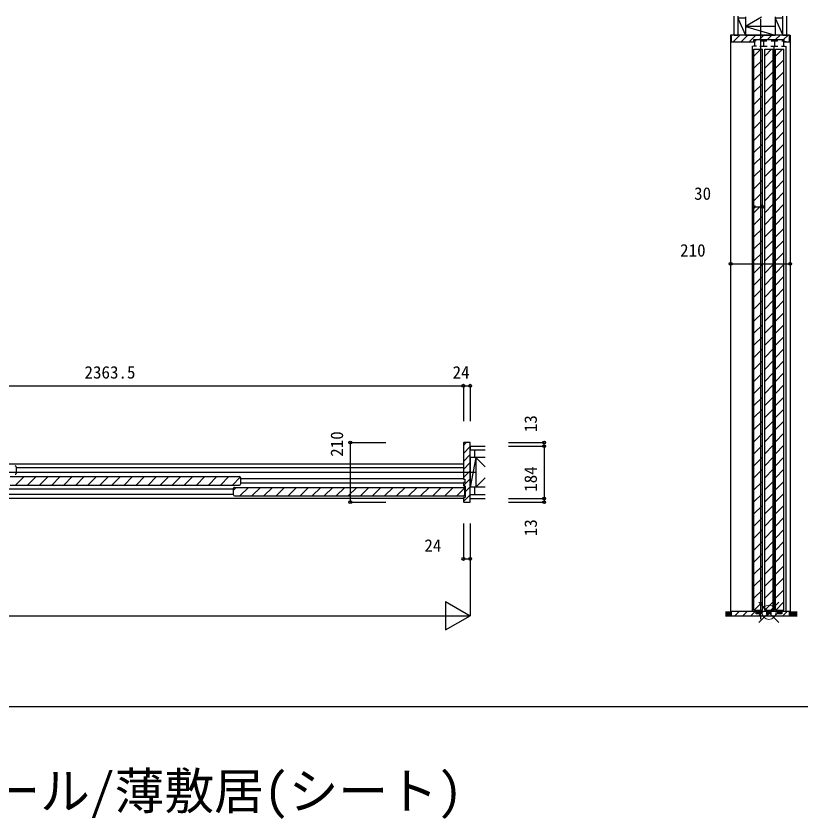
# Model space of a CAD drawing. Units: millimetres, scale not verified. Extents: x -14341 to 14340, y -10000 to 10000.
# Drawn here: x -827 to 1936, y -7148 to -4320 of the extents above; entities that cross this region are included whole.
import ezdxf
from ezdxf.enums import TextEntityAlignment as Align

# ---------------------------------------------------------------- set-up
doc = ezdxf.new("R2010")
doc.units = ezdxf.units.MM
doc.header["$LTSCALE"] = 50
for name, color, linetype in [('0-0_0', 7, 'Continuous'), ('0-2_YKK_B1', 4, 'Continuous'), ('0-3_YKK_C1', 4, 'Continuous'), ('0-4_YKK_F1', 7, 'Continuous'), ('0-6_YKK_N1', 2, 'Continuous'), ('0-7_YKK_Z1', 7, 'Continuous')]:
    doc.layers.add(name, color=color, linetype=linetype)
doc.layers.add('0-5_YKK_IN', color=1, linetype='Continuous', lineweight=18)
doc.styles.add('ＭＳ ゴシック', font='')
doc.styles.get('ＭＳ ゴシック').set_extended_font_data('MS Gothic')

msp = doc.modelspace()

# ---------------------------------------------------------------- linework, layer by layer
at = {"layer": '0-2_YKK_B1'}
for p, q in [((747.82, -5832.24), (757.86, -5822.2)), ((747.82, -5860.53), (771.82, -5836.53)), ((771.82, -5835.2), (771.82, -5847.7)), ((747.82, -5888.81), (771.82, -5864.81)), ((771.82, -5874.7), (771.82, -5979.7)), ((-826.68, -5907.5), (-826.68, -5930.9)), ((747.82, -5917.1), (771.82, -5893.1)), ((747.82, -5945.38), (771.82, -5921.38)), ((-847.88, -5942.2), (-40.48, -5942.2)), ((-828.53, -5972.2), (-798.53, -5942.2)), ((-786.1, -5972.2), (-756.1, -5942.2)), ((-743.68, -5972.2), (-713.68, -5942.2)), ((-701.25, -5972.2), (-671.25, -5942.2)), ((-658.82, -5972.2), (-628.82, -5942.2)), ((-616.4, -5972.2), (-586.4, -5942.2)), ((-573.97, -5972.2), (-543.97, -5942.2)), ((-531.55, -5972.2), (-501.55, -5942.2)), ((-489.12, -5972.2), (-459.12, -5942.2)), ((-446.69, -5972.2), (-416.69, -5942.2)), ((-404.27, -5972.2), (-374.27, -5942.2)), ((-361.84, -5972.2), (-331.84, -5942.2)), ((-319.41, -5972.2), (-289.41, -5942.2)), ((-276.99, -5972.2), (-246.99, -5942.2)), ((-234.56, -5972.2), (-204.56, -5942.2)), ((-192.13, -5972.2), (-162.13, -5942.2)), ((-149.71, -5972.2), (-119.71, -5942.2)), ((-107.28, -5972.2), (-77.28, -5942.2)), ((-64.85, -5972.2), (-37.3, -5944.64)), ((-37.18, -5945.5), (-37.18, -5968.9)), ((747.89, -5973.59), (771.82, -5949.66)), ((-847.88, -5972.2), (-40.48, -5972.2)), ((-61.68, -5990.43), (-51.46, -5980.2)), ((-61.68, -6006.9), (-61.68, -5983.5)), ((-58.38, -5980.2), (749.02, -5980.2)), ((-39.03, -6010.2), (-9.03, -5980.2)), ((3.4, -6010.2), (33.4, -5980.2)), ((45.82, -6010.2), (75.82, -5980.2)), ((88.25, -6010.2), (118.25, -5980.2)), ((130.68, -6010.2), (160.68, -5980.2)), ((173.1, -6010.2), (203.1, -5980.2)), ((215.53, -6010.2), (245.53, -5980.2)), ((257.95, -6010.2), (287.95, -5980.2)), ((300.38, -6010.2), (330.38, -5980.2)), ((342.81, -6010.2), (372.81, -5980.2)), ((385.23, -6010.2), (415.23, -5980.2)), ((427.66, -6010.2), (457.66, -5980.2)), ((470.09, -6010.2), (500.09, -5980.2)), ((512.51, -6010.2), (542.51, -5980.2)), ((554.94, -6010.2), (584.94, -5980.2)), ((597.37, -6010.2), (627.37, -5980.2)), ((639.79, -6010.2), (669.79, -5980.2)), ((682.22, -6010.2), (712.22, -5980.2)), ((724.65, -6010.2), (752.2, -5982.64)), ((748.82, -5974.2), (751.82, -5974.2)), ((752.32, -5983.5), (752.32, -6006.9)), ((753.82, -5976.2), (753.82, -6014.2)), ((753.82, -5995.95), (771.82, -5977.95)), ((-58.38, -6010.2), (749.02, -6010.2)), ((747.82, -6030.23), (771.82, -6006.23)), ((747.82, -6017.2), (747.82, -6030.2)), ((751.82, -6016.2), (748.82, -6016.2)), ((771.82, -6019.2), (771.82, -6006.7))]:
    msp.add_line(p, q, dxfattribs=at)
for points in [[(747.82, -5824.2), (747.82, -5950.7), (748.32, -5951.2), (752.82, -5951.2), (752.82, -5952.2), (752.82, -5962.2), (752.82, -5963.2), (748.32, -5963.2), (747.82, -5963.7), (747.82, -5973.2)], [(771.82, -6007.2), (771.82, -5847.2), (771.82, -5822.2), (749.82, -5822.2)], [(749.82, -6032.2), (771.82, -6032.2), (771.82, -6007.2)]]:
    msp.add_lwpolyline(points, dxfattribs=at)
for centre, radius, start, end in [((749.82, -5824.2), 2, 90.00001, 179.99999), ((-829.98, -5907.5), 3.3, 0, 90), ((-829.98, -5930.9), 3.3, 270, 0), ((-40.48, -5945.5), 3.3, 0, 90), ((-58.38, -5983.5), 3.3, 90, 180), ((-40.48, -5968.9), 3.3, 270, 0), ((748.82, -5973.2), 1, 180.00001, 269.99999), ((749.02, -5983.5), 3.3, 0, 90), ((751.82, -5976.2), 2, 0.00001, 89.99999), ((-58.38, -6006.9), 3.3, 180, 270), ((748.82, -6017.2), 1, 90.00001, 179.99999), ((749.02, -6006.9), 3.3, 270, 0), ((751.82, -6014.2), 2, 270.00001, 359.99999), ((749.82, -6030.2), 2, 180.00001, 269.99999)]:
    msp.add_arc(centre, radius, start, end, dxfattribs=at)
at = {"layer": '0-3_YKK_C1'}
for p, q in [((1690.81, -4389.02), (1692.63, -4387.2)), ((1696.92, -4411.2), (1720.92, -4387.2)), ((1701.31, -4387.2), (1713.81, -4387.2)), ((1725.2, -4411.2), (1749.2, -4387.2)), ((1740.81, -4387.2), (1845.81, -4387.2)), ((1753.49, -4411.2), (1777.49, -4387.2)), ((1775.91, -4402.8), (1794.71, -4402.8)), ((1775.91, -4407.9), (1775.91, -4402.8)), ((1790.17, -4402.8), (1805.77, -4387.2)), ((1792.71, -4407.9), (1815.91, -4407.9)), ((1794.71, -4402.8), (1794.71, -4407.9)), ((1804.31, -4407.9), (1804.31, -4426.4)), ((1813.91, -4402.8), (1813.91, -4407.9)), ((1818.45, -4402.8), (1834.05, -4387.2)), ((1830.71, -4407.9), (1853.91, -4407.9)), ((1832.71, -4402.8), (1832.71, -4407.9)), ((1842.31, -4407.9), (1842.31, -4426.4)), ((1846.74, -4402.8), (1862.34, -4387.2)), ((1851.91, -4402.8), (1851.91, -4407.9)), ((1872.81, -4387.2), (1885.31, -4387.2)), ((1875.02, -4402.8), (1890.62, -4387.2)), ((1762.51, -4411.4), (1772.21, -4411.4)), ((1764.31, -4426.58), (1764.31, -6418.47)), ((1779.11, -4426.4), (1766.51, -4426.4)), ((1770.31, -4437.2), (1800.31, -4437.2)), ((1770.31, -6412.2), (1770.31, -4437.2)), ((1770.31, -4461.61), (1794.73, -4437.2)), ((1791.51, -4426.4), (1817.11, -4426.4)), ((1800.31, -6412.2), (1800.31, -4437.2)), ((1800.31, -6412.2), (1800.31, -4437.2)), ((1808.31, -4437.2), (1838.31, -4437.2)), ((1808.31, -6412.2), (1808.31, -4437.2)), ((1808.31, -4461.61), (1832.73, -4437.2)), ((1829.51, -4426.4), (1855.11, -4426.4)), ((1838.31, -6412.2), (1838.31, -4437.2)), ((1838.31, -6412.2), (1838.31, -4437.2)), ((1840.31, -4426.58), (1840.31, -6417.2)), ((1846.31, -4437.2), (1876.31, -4437.2)), ((1846.31, -6412.2), (1846.31, -4437.2)), ((1846.31, -4461.61), (1870.73, -4437.2)), ((1867.51, -4426.4), (1880.11, -4426.4)), ((1884.11, -4411.4), (1874.41, -4411.4)), ((1876.31, -6412.2), (1876.31, -4437.2)), ((1882.31, -4426.58), (1882.31, -6418.47)), ((1770.31, -4504.04), (1800.31, -4474.04)), ((1808.31, -4504.04), (1838.31, -4474.04)), ((1846.31, -4504.04), (1876.31, -4474.04)), ((1770.31, -4546.47), (1800.31, -4516.47)), ((1808.31, -4546.47), (1838.31, -4516.47)), ((1846.31, -4546.47), (1876.31, -4516.47)), ((1770.31, -4588.89), (1800.31, -4558.89)), ((1808.31, -4588.89), (1838.31, -4558.89)), ((1846.31, -4588.89), (1876.31, -4558.89)), ((1770.31, -4631.32), (1800.31, -4601.32)), ((1808.31, -4631.32), (1838.31, -4601.32)), ((1846.31, -4631.32), (1876.31, -4601.32)), ((1770.31, -4673.75), (1800.31, -4643.75)), ((1808.31, -4673.75), (1838.31, -4643.75)), ((1846.31, -4673.75), (1876.31, -4643.75)), ((1770.31, -4716.17), (1800.31, -4686.17)), ((1808.31, -4716.17), (1838.31, -4686.17)), ((1846.31, -4716.17), (1876.31, -4686.17)), ((1770.31, -4758.6), (1800.31, -4728.6)), ((1808.31, -4758.6), (1838.31, -4728.6)), ((1846.31, -4758.6), (1876.31, -4728.6)), ((1770.31, -4801.03), (1800.31, -4771.03)), ((1808.31, -4801.03), (1838.31, -4771.03)), ((1846.31, -4801.03), (1876.31, -4771.03)), ((1770.31, -4843.45), (1800.31, -4813.45)), ((1808.31, -4843.45), (1838.31, -4813.45)), ((1846.31, -4843.45), (1876.31, -4813.45)), ((1770.31, -4885.88), (1800.31, -4855.88)), ((1808.31, -4885.88), (1838.31, -4855.88)), ((1846.31, -4885.88), (1876.31, -4855.88)), ((1770.31, -4928.31), (1800.31, -4898.31)), ((1808.31, -4928.31), (1838.31, -4898.31)), ((1846.31, -4928.31), (1876.31, -4898.31)), ((1770.31, -4970.73), (1800.31, -4940.73)), ((1808.31, -4970.73), (1838.31, -4940.73)), ((1846.31, -4970.73), (1876.31, -4940.73)), ((1770.31, -5013.16), (1800.31, -4983.16)), ((1808.31, -5013.16), (1838.31, -4983.16)), ((1846.31, -5013.16), (1876.31, -4983.16)), ((1770.31, -5055.58), (1800.31, -5025.58)), ((1808.31, -5055.58), (1838.31, -5025.58)), ((1846.31, -5055.58), (1876.31, -5025.58)), ((1770.31, -5098.01), (1800.31, -5068.01)), ((1808.31, -5098.01), (1838.31, -5068.01)), ((1846.31, -5098.01), (1876.31, -5068.01)), ((1770.31, -5140.44), (1800.31, -5110.44)), ((1808.31, -5140.44), (1838.31, -5110.44)), ((1846.31, -5140.44), (1876.31, -5110.44)), ((1770.31, -5182.86), (1800.31, -5152.86)), ((1808.31, -5182.86), (1838.31, -5152.86)), ((1846.31, -5182.86), (1876.31, -5152.86)), ((1770.31, -5225.29), (1800.31, -5195.29)), ((1808.31, -5225.29), (1838.31, -5195.29)), ((1846.31, -5225.29), (1876.31, -5195.29)), ((1770.31, -5267.72), (1800.31, -5237.72)), ((1808.31, -5267.72), (1838.31, -5237.72)), ((1846.31, -5267.72), (1876.31, -5237.72)), ((1770.31, -5310.14), (1800.31, -5280.14)), ((1808.31, -5310.14), (1838.31, -5280.14)), ((1846.31, -5310.14), (1876.31, -5280.14)), ((1770.31, -5352.57), (1800.31, -5322.57)), ((1808.31, -5352.57), (1838.31, -5322.57)), ((1846.31, -5352.57), (1876.31, -5322.57)), ((1770.31, -5395), (1800.31, -5365)), ((1808.31, -5395), (1838.31, -5365)), ((1846.31, -5395), (1876.31, -5365)), ((1770.31, -5437.42), (1800.31, -5407.42)), ((1808.31, -5437.42), (1838.31, -5407.42)), ((1846.31, -5437.42), (1876.31, -5407.42)), ((1770.31, -5479.85), (1800.31, -5449.85)), ((1808.31, -5479.85), (1838.31, -5449.85)), ((1846.31, -5479.85), (1876.31, -5449.85)), ((1770.31, -5522.28), (1800.31, -5492.28)), ((1808.31, -5522.28), (1838.31, -5492.28)), ((1846.31, -5522.28), (1876.31, -5492.28)), ((1770.31, -5564.7), (1800.31, -5534.7)), ((1808.31, -5564.7), (1838.31, -5534.7)), ((1846.31, -5564.7), (1876.31, -5534.7)), ((1770.31, -5607.13), (1800.31, -5577.13)), ((1808.31, -5607.13), (1838.31, -5577.13)), ((1846.31, -5607.13), (1876.31, -5577.13)), ((1770.31, -5649.55), (1800.31, -5619.55)), ((1808.31, -5649.55), (1838.31, -5619.55)), ((1846.31, -5649.55), (1876.31, -5619.55)), ((1770.31, -5691.98), (1800.31, -5661.98)), ((1808.31, -5691.98), (1838.31, -5661.98)), ((1846.31, -5691.98), (1876.31, -5661.98)), ((1770.31, -5734.41), (1800.31, -5704.41)), ((1808.31, -5734.41), (1838.31, -5704.41)), ((1846.31, -5734.41), (1876.31, -5704.41)), ((1770.31, -5776.83), (1800.31, -5746.83)), ((1808.31, -5776.83), (1838.31, -5746.83)), ((1846.31, -5776.83), (1876.31, -5746.83)), ((1770.31, -5819.26), (1800.31, -5789.26)), ((1808.31, -5819.26), (1838.31, -5789.26)), ((1846.31, -5819.26), (1876.31, -5789.26)), ((1770.31, -5861.69), (1800.31, -5831.69)), ((1808.31, -5861.69), (1838.31, -5831.69)), ((1846.31, -5861.69), (1876.31, -5831.69)), ((1770.31, -5904.11), (1800.31, -5874.11)), ((1808.31, -5904.11), (1838.31, -5874.11)), ((1846.31, -5904.11), (1876.31, -5874.11)), ((-2426.18, -5896.7), (747.82, -5896.7)), ((-826.68, -5910.7), (747.82, -5910.7)), ((747.82, -5927.7), (-826.68, -5927.7)), ((1770.31, -5946.54), (1800.31, -5916.54)), ((1808.31, -5946.54), (1838.31, -5916.54)), ((1846.31, -5946.54), (1876.31, -5916.54)), ((-37.18, -5948.7), (747.82, -5948.7)), ((747.82, -5965.7), (-37.18, -5965.7)), ((1770.31, -5988.97), (1800.31, -5958.97)), ((1808.31, -5988.97), (1838.31, -5958.97)), ((1846.31, -5988.97), (1876.31, -5958.97)), ((-61.68, -5986.7), (-2426.18, -5986.7)), ((-2426.18, -6003.7), (-61.68, -6003.7)), ((-2426.18, -6017.7), (747.82, -6017.7)), ((1770.31, -6031.39), (1800.31, -6001.39)), ((1808.31, -6031.39), (1838.31, -6001.39)), ((1846.31, -6031.39), (1876.31, -6001.39)), ((1770.31, -6073.82), (1800.31, -6043.82)), ((1808.31, -6073.82), (1838.31, -6043.82)), ((1846.31, -6073.82), (1876.31, -6043.82)), ((1770.31, -6116.24), (1800.31, -6086.24)), ((1808.31, -6116.24), (1838.31, -6086.24)), ((1846.31, -6116.24), (1876.31, -6086.24)), ((1770.31, -6158.67), (1800.31, -6128.67)), ((1808.31, -6158.67), (1838.31, -6128.67)), ((1846.31, -6158.67), (1876.31, -6128.67)), ((1770.31, -6201.1), (1800.31, -6171.1)), ((1808.31, -6201.1), (1838.31, -6171.1)), ((1846.31, -6201.1), (1876.31, -6171.1)), ((1770.31, -6243.52), (1800.31, -6213.52)), ((1808.31, -6243.52), (1838.31, -6213.52)), ((1846.31, -6243.52), (1876.31, -6213.52)), ((1770.31, -6285.95), (1800.31, -6255.95)), ((1808.31, -6285.95), (1838.31, -6255.95)), ((1846.31, -6285.95), (1876.31, -6255.95)), ((1770.31, -6328.38), (1800.31, -6298.38)), ((1808.31, -6328.38), (1838.31, -6298.38)), ((1846.31, -6328.38), (1876.31, -6298.38)), ((1770.31, -6370.8), (1800.31, -6340.8)), ((1808.31, -6370.8), (1838.31, -6340.8)), ((1846.31, -6370.8), (1876.31, -6340.8)), ((1771.34, -6412.2), (1800.31, -6383.23)), ((1809.34, -6412.2), (1838.31, -6383.23)), ((1847.34, -6412.2), (1876.31, -6383.23)), ((1703.11, -6432.2), (1718.11, -6417.2)), ((1731.39, -6432.2), (1746.39, -6417.2)), ((1759.68, -6432.2), (1774.68, -6417.2)), ((1770.31, -6412.2), (1800.31, -6412.2)), ((1787.96, -6432.2), (1802.96, -6417.2)), ((1808.31, -6412.2), (1838.31, -6412.2)), ((1830.51, -6417.93), (1831.25, -6417.2)), ((1846.31, -6412.2), (1876.31, -6412.2)), ((1872.81, -6432.2), (1887.81, -6417.2)), ((1690.81, -6420.2), (1690.81, -6432.2)), ((1779.41, -6421.5), (1791.21, -6421.5)), ((1816.25, -6432.2), (1823.45, -6425)), ((1817.41, -6421.5), (1829.21, -6421.5)), ((1844.53, -6432.2), (1854.11, -6422.62)), ((1855.41, -6421.5), (1867.21, -6421.5)), ((1895.81, -6420.2), (1895.81, -6432.2)), ((1895.81, -6420.2), (1895.81, -6432.2))]:
    msp.add_line(p, q, dxfattribs=at)
for points in [[(1690.81, -4387.2), (1688.31, -4387.2), (1688.31, -6420.2)], [(1870.81, -4387.2), (1715.81, -4387.2), (1690.81, -4387.2), (1690.81, -4409.2)], [(1692.81, -4411.2), (1770.21, -4411.2), (1770.71, -4410.7), (1770.71, -4402.8), (1814.81, -4402.8), (1831.81, -4402.8), (1875.91, -4402.8), (1875.91, -4410.7), (1876.41, -4411.2), (1893.81, -4411.2)], [(1777.91, -4407.9), (1772.21, -4407.9), (1772.21, -4426.4)], [(1851.91, -4402.8), (1870.71, -4402.8), (1870.71, -4407.9)], [(1868.71, -4407.9), (1874.41, -4407.9), (1874.41, -4426.4)], [(1895.81, -4409.2), (1895.81, -4387.2), (1870.81, -4387.2)], [(1895.81, -4387.2), (1898.31, -4387.2), (1898.31, -6420.2)], [(1893.81, -6417.2), (1869.01, -6417.2), (1868.51, -6417.7), (1868.51, -6423.9), (1868.51, -6425), (1854.11, -6425), (1854.11, -6423.9), (1854.11, -6417.7), (1853.61, -6417.2), (1831.01, -6417.2), (1830.51, -6417.7), (1830.51, -6423.9), (1830.51, -6425), (1816.11, -6425), (1816.11, -6423.9), (1816.11, -6417.7), (1815.61, -6417.2), (1793.01, -6417.2), (1792.51, -6417.7), (1792.51, -6423.9), (1792.51, -6425), (1778.11, -6425), (1778.11, -6423.9), (1778.11, -6417.7), (1777.61, -6417.2), (1692.81, -6417.2)], [(1776.78, -6416), (1779.41, -6416), (1779.41, -6425)], [(1779.41, -6420), (1783.61, -6420), (1783.61, -6418.2)], [(1787.01, -6418.2), (1787.01, -6420), (1791.21, -6420)], [(1791.21, -6425), (1791.21, -6416), (1793.84, -6416)], [(1814.78, -6416), (1817.41, -6416), (1817.41, -6425)], [(1817.41, -6420), (1821.61, -6420), (1821.61, -6418.2)], [(1825.01, -6418.2), (1825.01, -6420), (1829.21, -6420)], [(1829.21, -6425), (1829.21, -6416), (1831.84, -6416)], [(1852.78, -6416), (1855.41, -6416), (1855.41, -6425)], [(1855.41, -6420), (1859.61, -6420), (1859.61, -6418.2)], [(1863.01, -6418.2), (1863.01, -6420), (1867.21, -6420)], [(1867.21, -6425), (1867.21, -6416), (1869.84, -6416)], [(1690.81, -6419.2), (1690.81, -6432.2), (1697.81, -6432.2)], [(1697.81, -6432.2), (1888.81, -6432.2), (1895.81, -6432.2), (1895.81, -6419.2)]]:
    msp.add_lwpolyline(points, dxfattribs=at)
for centre, radius, start, end in [((1692.81, -4409.2), 2, 180.00001, 269.99999), ((1893.81, -4409.2), 2, 270.00001, 359.99999), ((1692.81, -6419.2), 2, 90.00001, 179.99999), ((1785.31, -6418.2), 1.7, 359.99999, 180.00001), ((1823.31, -6418.2), 1.7, 359.99999, 180.00001), ((1861.31, -6418.2), 1.7, 359.99999, 180.00001), ((1893.81, -6419.2), 2, 0.00001, 89.99999)]:
    msp.add_arc(centre, radius, start, end, dxfattribs=at)
at = {"layer": '0-4_YKK_F1'}
msp.add_line((-14341, -6752.2), (14159, -6752.2), dxfattribs=at)
at = {"layer": '0-5_YKK_IN'}
for p, q in [((1787.96, -6455.56), (1858.67, -6384.84)), ((1787.96, -6384.84), (1858.67, -6455.56))]:
    msp.add_line(p, q, dxfattribs=at)
msp.add_circle((1823.31, -6420.2), 25, dxfattribs=at)
at = {"layer": '0-6_YKK_N1'}
for p, q in [((1770.31, -4992.48), (1800.31, -4992.48)), ((1688.31, -5192.48), (1898.31, -5192.48)), ((-1615.68, -5622.2), (747.82, -5622.2)), ((747.82, -5622.2), (771.82, -5622.2)), ((747.82, -5622.2), (747.82, -5747.2)), ((771.82, -5622.2), (771.82, -5747.2)), ((349.59, -5822.2), (474.59, -5822.2)), ((349.59, -5822.2), (349.59, -6032.2)), ((906.58, -5822.2), (1031.58, -5822.2)), ((1031.58, -5835.2), (1031.58, -5822.2)), ((906.58, -5835.2), (1031.58, -5835.2)), ((1031.58, -5835.2), (1031.58, -6019.2)), ((906.58, -6019.2), (1031.58, -6019.2)), ((1031.58, -6019.2), (1031.58, -6032.2)), ((349.59, -6032.2), (474.59, -6032.2)), ((906.58, -6032.2), (1031.58, -6032.2)), ((771.82, -6107.2), (771.82, -6432.2)), ((685.21, -6382.2), (685.21, -6482.2)), ((685.21, -6382.2), (771.82, -6432.2)), ((-2450.18, -6432.2), (771.82, -6432.2)), ((685.21, -6482.2), (771.82, -6432.2))]:
    msp.add_line(p, q, dxfattribs=at)
msp.add_lwpolyline([(747.82, -6107.2), (747.82, -6232.2), (771.82, -6232.2)], dxfattribs=at)
for centre in [(1770.31, -4992.48), (1800.31, -4992.48), (1688.31, -5192.48), (1898.31, -5192.48), (747.82, -5622.2), (771.82, -5622.2), (349.59, -5822.2), (1031.58, -5822.2), (1031.58, -5835.2), (1031.58, -6019.2), (349.59, -6032.2), (1031.58, -6032.2), (747.82, -6232.2), (771.82, -6232.2)]:
    msp.add_circle(centre, 5, dxfattribs=at)
at = {"layer": '0-7_YKK_Z1'}
for p, q in [((1701.31, -4387.2), (1701.31, -4320.76)), ((1713.81, -4320.76), (1713.81, -4387.2)), ((1740.81, -4322.8), (1740.81, -4387.2)), ((1797.17, -4324.66), (1740.81, -4357.2)), ((1845.81, -4322.8), (1845.81, -4387.2)), ((1872.81, -4387.2), (1872.81, -4320.28)), ((1885.31, -4320.28), (1885.31, -4387.2)), ((1740.81, -4327.2), (1713.81, -4327.2)), ((1713.81, -4327.2), (1740.81, -4387.2)), ((1793.31, -4331.21), (1793.31, -6444.73)), ((1872.81, -4327.2), (1845.81, -4327.2)), ((1845.81, -4327.2), (1872.81, -4387.2)), ((1740.81, -4357.2), (1845.81, -4387.2)), ((1845.81, -4357.2), (1740.81, -4357.2)), ((771.82, -5835.2), (824.9, -5835.2)), ((771.82, -5847.7), (824.9, -5847.7)), ((786.82, -5847.7), (786.82, -5874.7)), ((824.9, -5874.7), (771.82, -5874.7)), ((791.82, -5874.7), (771.82, -5979.7)), ((824.9, -5907.78), (791.82, -5874.7)), ((791.82, -5874.7), (791.82, -5979.7)), ((-2496.63, -5927.2), (788.87, -5927.2)), ((824.9, -5946.62), (791.82, -5979.7)), ((824.9, -5979.7), (771.82, -5979.7)), ((786.82, -5979.7), (786.82, -6006.7)), ((824.9, -5979.7), (791.82, -5979.7)), ((824.9, -6006.7), (771.82, -6006.7)), ((771.82, -6019.2), (824.9, -6019.2)), ((1690.81, -6420.2), (1669.97, -6420.2)), ((1669.97, -6423.2), (1690.81, -6423.2)), ((1669.97, -6426.2), (1690.81, -6426.2)), ((1669.97, -6429.2), (1690.81, -6429.2)), ((1669.97, -6432.2), (1922.49, -6432.2)), ((1922.49, -6420.2), (1895.81, -6420.2)), ((1922.49, -6423.2), (1895.81, -6423.2)), ((1922.49, -6426.2), (1895.81, -6426.2)), ((1922.49, -6429.2), (1895.81, -6429.2))]:
    msp.add_line(p, q, dxfattribs=at)

# ---------------------------------------------------------------- texts
at = {"layer": '0-0_0', "style": 'ＭＳ ゴシック'}
msp.add_text('枠見込み186/ラウンドレール/薄敷居(シート)', height=128.3, dxfattribs=at).set_placement((-2841, -7152.2), align=Align.BOTTOM_LEFT)
at = {"layer": '0-6_YKK_N1', "style": 'ＭＳ ゴシック'}
for s, p in [('30', (1559.89, -4980.48)), ('210', (1510.6, -5180.48)), ('2363.5', (-585.93, -5610.2)), ('24', (709.82, -5610.2)), ('24', (610.53, -6220.2))]:
    msp.add_text(s, height=43.99, dxfattribs=at).set_placement(p, align=Align.BOTTOM_LEFT)
for s, p in [('13', (1019.58, -5785.8)), ('210', (337.59, -5872.36)), ('184', (1019.58, -5995.88)), ('13', (1019.58, -6152.2))]:
    msp.add_text(s, height=43.99, rotation=90, dxfattribs=at).set_placement(p, align=Align.BOTTOM_LEFT)

doc.saveas('drawing.dxf')
